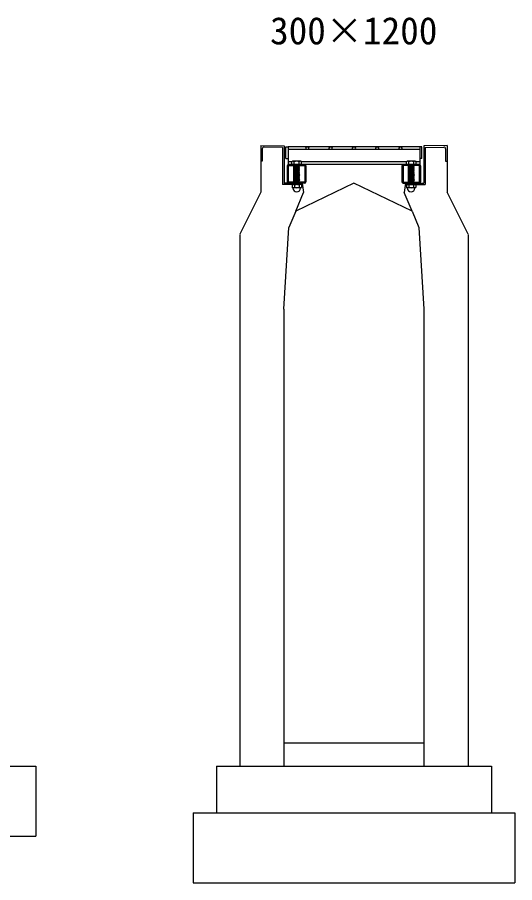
# Model space of a CAD drawing. Units: millimetres, scale not verified. Extents: x -16800 to 16800, y -5940 to 5940.
# Drawn here: x -6074 to -5006, y -3321 to -1464 of the extents above; entities that cross this region are included whole.
import ezdxf
from ezdxf.enums import TextEntityAlignment as Align

# ---------------------------------------------------------------- set-up
doc = ezdxf.new("R2010")
doc.units = ezdxf.units.MM
doc.header["$LTSCALE"] = 20
doc.linetypes.add('DOTTED', pattern=[1.75, 0.25, -1.5])
for name, color, linetype, lineweight in [('0-2_HATCH', 6, 'Continuous', 25), ('0-5_OUTLINE', 3, 'Continuous', 25), ('0-6_TXT', 7, 'Continuous', 25), ('0-A__0-5_D-BMK', 6, 'Continuous', 25)]:
    doc.layers.add(name, color=color, linetype=linetype, lineweight=lineweight)
doc.styles.add('ＭＳ ゴシック', font='')
doc.styles.get('ＭＳ ゴシック').set_extended_font_data('MS Gothic')

msp = doc.modelspace()

# ---------------------------------------------------------------- linework, layer by layer
at = {"layer": '0-2_HATCH'}
for p, q in [((-5504.64, -1743.31), (-5544.4, -1742.91)), ((-5504.64, -1743.31), (-5504.64, -1823.34)), ((-5501.44, -1740.14), (-5501.44, -1820.14)), ((-5201.44, -1740.14), (-5201.44, -1820.14)), ((-5198.24, -1743.31), (-5158.47, -1742.91)), ((-5198.24, -1743.31), (-5198.24, -1823.34)), ((-5548.24, -1746.71), (-5548.24, -1772.68)), ((-5154.64, -1746.71), (-5154.64, -1772.68)), ((-5548.24, -1772.68), (-5551.44, -1772.65)), ((-5154.64, -1772.68), (-5151.44, -1772.65)), ((-5462.44, -1820.14), (-5501.44, -1820.14)), ((-5462.44, -1820.14), (-5459.44, -1840.14)), ((-5462.44, -1820.14), (-5459.44, -1840.14)), ((-5240.44, -1820.14), (-5243.44, -1840.14)), ((-5240.44, -1820.14), (-5243.44, -1840.14)), ((-5240.44, -1820.14), (-5201.44, -1820.14)), ((-5476.24, -1880.14), (-5459.44, -1840.14)), ((-5226.64, -1880.14), (-5243.44, -1840.14))]:
    msp.add_line(p, q, dxfattribs=at)
for points in [[(-5462.44, -1820.14), (-5462.44, -1823.34), (-5504.64, -1823.34)], [(-5240.44, -1820.14), (-5240.44, -1823.34), (-5198.24, -1823.34)]]:
    msp.add_lwpolyline(points, dxfattribs=at)
for centre, start, end in [((-5544.44, -1746.71), 89.42706, 180), ((-5158.44, -1746.71), 0, 90.57294)]:
    msp.add_arc(centre, 3.8, start, end, dxfattribs=at)
at = {"layer": '0-5_OUTLINE'}
for p, q in [((-5551.44, -1739.64), (-5501.44, -1740.14)), ((-5551.44, -1739.64), (-5551.44, -1839.64)), ((-5151.44, -1739.64), (-5201.44, -1740.14)), ((-5151.44, -1739.64), (-5151.44, -1839.64)), ((-5551.44, -1839.64), (-5596.44, -1929.64)), ((-5106.44, -1929.64), (-5151.44, -1839.64)), ((-5476.29, -1880.28), (-5490.94, -1915.14)), ((-5226.64, -1880.14), (-5211.94, -1915.14)), ((-5596.65, -1930.14), (-5596.65, -3070.64)), ((-5501.65, -2090.14), (-5490.94, -1915.14)), ((-5212.36, -1915.14), (-5201.65, -2090.14)), ((-5106.65, -1930.14), (-5106.65, -3070.64)), ((-5501.65, -2090.14), (-5501.65, -3070.64)), ((-5201.65, -2090.14), (-5201.65, -3070.64)), ((-5501.44, -3020.64), (-5201.44, -3020.64)), ((-6724.15, -3070.64), (-6034.15, -3070.64)), ((-6034.15, -3070.64), (-6034.15, -3220.64)), ((-5646.44, -3070.64), (-5056.44, -3070.64)), ((-5646.44, -3070.64), (-5646.44, -3170.64)), ((-5596.65, -3070.64), (-5501.65, -3070.64)), ((-5201.65, -3070.64), (-5106.65, -3070.64)), ((-5056.44, -3070.64), (-5056.44, -3170.64)), ((-5696.44, -3170.64), (-5696.44, -3320.64)), ((-5696.44, -3170.64), (-5006.44, -3170.64)), ((-5006.44, -3170.64), (-5006.44, -3320.64)), ((-6724.15, -3220.64), (-6034.15, -3220.64)), ((-5696.44, -3320.64), (-5006.44, -3320.64))]:
    msp.add_line(p, q, dxfattribs=at)
msp.add_lwpolyline([(-5226.64, -1880.14), (-5351.44, -1820.14), (-5476.29, -1880.28)], dxfattribs=at)
at = {"layer": '0-A__0-5_D-BMK'}
for p, q in [((-5492.94, -1742.14), (-5492.94, -1780.14)), ((-5209.94, -1742.14), (-5492.94, -1742.14)), ((-5205.44, -1767.14), (-5205.44, -1742.14)), ((-5209.94, -1748.14), (-5492.94, -1748.14)), ((-5497.44, -1767.14), (-5492.94, -1767.14)), ((-5484.94, -1774.14), (-5492.94, -1774.14)), ((-5209.94, -1780.14), (-5492.94, -1780.14)), ((-5491.44, -1780.14), (-5457.44, -1780.14)), ((-5482.95, -1772.64), (-5484.95, -1774.14)), ((-5484.95, -1780.14), (-5484.95, -1774.14)), ((-5463.95, -1780.14), (-5484.95, -1780.14)), ((-5484.62, -1773.87), (-5482.95, -1772.64)), ((-5465.95, -1772.64), (-5482.95, -1772.64)), ((-5480.95, -1780.14), (-5467.95, -1780.14)), ((-5479.95, -1780.14), (-5479.95, -1774.14)), ((-5468.95, -1780.14), (-5468.95, -1774.14)), ((-5464.27, -1773.87), (-5465.95, -1772.64)), ((-5463.95, -1780.14), (-5463.95, -1774.14)), ((-5238.94, -1774.14), (-5463.94, -1774.14)), ((-5211.44, -1780.14), (-5245.44, -1780.14)), ((-5236.93, -1772.64), (-5238.93, -1774.14)), ((-5238.93, -1780.14), (-5238.93, -1774.14)), ((-5217.93, -1780.14), (-5238.93, -1780.14)), ((-5238.6, -1773.87), (-5236.93, -1772.64)), ((-5219.93, -1772.64), (-5236.93, -1772.64)), ((-5234.93, -1780.14), (-5221.93, -1780.14)), ((-5233.93, -1780.14), (-5233.93, -1774.14)), ((-5222.93, -1780.14), (-5222.93, -1774.14)), ((-5218.25, -1773.87), (-5219.93, -1772.64)), ((-5209.94, -1774.14), (-5217.94, -1774.14)), ((-5217.93, -1780.14), (-5217.93, -1774.14)), ((-5205.44, -1767.14), (-5209.94, -1767.14)), ((-5494.44, -1783.14), (-5494.44, -1817.14)), ((-5467.95, -1782.14), (-5480.95, -1783.14)), ((-5480.95, -1783.14), (-5479.95, -1782.14)), ((-5479.95, -1784.14), (-5480.95, -1783.14)), ((-5480.95, -1785.14), (-5479.95, -1784.14)), ((-5467.95, -1784.14), (-5480.95, -1785.14)), ((-5479.95, -1786.14), (-5480.95, -1785.14)), ((-5480.95, -1787.14), (-5479.95, -1786.14)), ((-5467.95, -1786.14), (-5480.95, -1787.14)), ((-5479.95, -1788.14), (-5480.95, -1787.14)), ((-5480.95, -1789.14), (-5479.95, -1788.14)), ((-5467.95, -1788.14), (-5480.95, -1789.14)), ((-5479.95, -1790.14), (-5480.95, -1789.14)), ((-5480.95, -1791.14), (-5479.95, -1790.14)), ((-5467.95, -1790.14), (-5480.95, -1791.14)), ((-5479.95, -1792.14), (-5480.95, -1791.14)), ((-5467.95, -1792.14), (-5480.95, -1793.14)), ((-5480.95, -1793.14), (-5479.95, -1792.14)), ((-5467.95, -1794.14), (-5480.95, -1795.14)), ((-5479.95, -1796.14), (-5480.95, -1795.14)), ((-5467.95, -1796.14), (-5480.95, -1797.14)), ((-5480.95, -1797.14), (-5479.95, -1796.14)), ((-5479.95, -1798.14), (-5480.95, -1797.14)), ((-5467.95, -1798.14), (-5480.95, -1799.14)), ((-5480.95, -1799.14), (-5479.95, -1798.14)), ((-5479.95, -1800.14), (-5480.95, -1799.14)), ((-5467.95, -1800.14), (-5480.95, -1801.14)), ((-5480.95, -1801.14), (-5479.95, -1800.14)), ((-5468.95, -1785.14), (-5467.95, -1784.14)), ((-5467.95, -1786.14), (-5468.95, -1785.14)), ((-5468.95, -1787.14), (-5467.95, -1786.14)), ((-5467.95, -1788.14), (-5468.95, -1787.14)), ((-5468.95, -1789.14), (-5467.95, -1788.14)), ((-5467.95, -1790.14), (-5468.95, -1789.14)), ((-5468.95, -1793.14), (-5467.95, -1792.14)), ((-5467.95, -1794.14), (-5468.95, -1793.14)), ((-5468.95, -1795.14), (-5467.95, -1794.14)), ((-5467.95, -1796.14), (-5468.95, -1795.14)), ((-5468.95, -1797.14), (-5467.95, -1796.14)), ((-5468.95, -1797.14), (-5467.95, -1798.14)), ((-5468.95, -1799.14), (-5467.95, -1798.14)), ((-5468.95, -1799.14), (-5467.95, -1800.14)), ((-5468.95, -1801.14), (-5467.95, -1800.14)), ((-5454.44, -1783.14), (-5454.44, -1817.14)), ((-5248.44, -1783.14), (-5248.44, -1817.14)), ((-5221.93, -1782.14), (-5234.93, -1783.14)), ((-5234.93, -1783.14), (-5233.93, -1782.14)), ((-5233.93, -1784.14), (-5234.93, -1783.14)), ((-5234.93, -1785.14), (-5233.93, -1784.14)), ((-5221.93, -1784.14), (-5234.93, -1785.14)), ((-5233.93, -1786.14), (-5234.93, -1785.14)), ((-5234.93, -1787.14), (-5233.93, -1786.14)), ((-5221.93, -1786.14), (-5234.93, -1787.14)), ((-5233.93, -1788.14), (-5234.93, -1787.14)), ((-5234.93, -1789.14), (-5233.93, -1788.14)), ((-5221.93, -1788.14), (-5234.93, -1789.14)), ((-5233.93, -1790.14), (-5234.93, -1789.14)), ((-5234.93, -1791.14), (-5233.93, -1790.14)), ((-5221.93, -1790.14), (-5234.93, -1791.14)), ((-5233.93, -1792.14), (-5234.93, -1791.14)), ((-5221.93, -1792.14), (-5234.93, -1793.14)), ((-5234.93, -1793.14), (-5233.93, -1792.14)), ((-5221.93, -1794.14), (-5234.93, -1795.14)), ((-5233.93, -1796.14), (-5234.93, -1795.14)), ((-5221.93, -1796.14), (-5234.93, -1797.14)), ((-5234.93, -1797.14), (-5233.93, -1796.14)), ((-5233.93, -1798.14), (-5234.93, -1797.14)), ((-5221.93, -1798.14), (-5234.93, -1799.14)), ((-5234.93, -1799.14), (-5233.93, -1798.14)), ((-5233.93, -1800.14), (-5234.93, -1799.14)), ((-5221.93, -1800.14), (-5234.93, -1801.14)), ((-5234.93, -1801.14), (-5233.93, -1800.14)), ((-5222.93, -1785.14), (-5221.93, -1784.14)), ((-5221.93, -1786.14), (-5222.93, -1785.14)), ((-5222.93, -1787.14), (-5221.93, -1786.14)), ((-5221.93, -1788.14), (-5222.93, -1787.14)), ((-5222.93, -1789.14), (-5221.93, -1788.14)), ((-5221.93, -1790.14), (-5222.93, -1789.14)), ((-5222.93, -1793.14), (-5221.93, -1792.14)), ((-5221.93, -1794.14), (-5222.93, -1793.14)), ((-5222.93, -1795.14), (-5221.93, -1794.14)), ((-5221.93, -1796.14), (-5222.93, -1795.14)), ((-5222.93, -1797.14), (-5221.93, -1796.14)), ((-5222.93, -1797.14), (-5221.93, -1798.14)), ((-5222.93, -1799.14), (-5221.93, -1798.14)), ((-5222.93, -1799.14), (-5221.93, -1800.14)), ((-5222.93, -1801.14), (-5221.93, -1800.14)), ((-5208.44, -1783.14), (-5208.44, -1817.14)), ((-5479.95, -1802.14), (-5480.95, -1801.14)), ((-5467.95, -1802.14), (-5480.95, -1803.14)), ((-5480.95, -1803.14), (-5479.95, -1802.14)), ((-5479.95, -1804.14), (-5480.95, -1803.14)), ((-5467.95, -1804.14), (-5480.95, -1805.14)), ((-5480.95, -1805.14), (-5479.95, -1804.14)), ((-5479.95, -1806.14), (-5480.95, -1805.14)), ((-5467.95, -1806.14), (-5480.95, -1807.14)), ((-5480.95, -1807.14), (-5479.95, -1806.14)), ((-5479.95, -1808.14), (-5480.95, -1807.14)), ((-5467.95, -1808.14), (-5480.95, -1809.14)), ((-5480.95, -1809.14), (-5479.95, -1808.14)), ((-5479.95, -1810.14), (-5480.95, -1809.14)), ((-5467.95, -1810.14), (-5480.95, -1811.14)), ((-5480.95, -1811.14), (-5479.95, -1810.14)), ((-5479.95, -1812.14), (-5480.95, -1811.14)), ((-5467.95, -1812.14), (-5480.95, -1813.14)), ((-5480.95, -1813.14), (-5479.95, -1812.14)), ((-5479.95, -1814.14), (-5480.95, -1813.14)), ((-5467.95, -1814.14), (-5480.95, -1815.14)), ((-5480.95, -1815.14), (-5479.95, -1814.14)), ((-5479.95, -1816.14), (-5480.95, -1815.14)), ((-5467.95, -1816.14), (-5480.95, -1817.14)), ((-5480.95, -1817.14), (-5479.95, -1816.14)), ((-5479.95, -1818.14), (-5480.95, -1817.14)), ((-5468.95, -1801.14), (-5467.95, -1802.14)), ((-5468.95, -1803.14), (-5467.95, -1802.14)), ((-5468.95, -1803.14), (-5467.95, -1804.14)), ((-5468.95, -1805.14), (-5467.95, -1804.14)), ((-5468.95, -1805.14), (-5467.95, -1806.14)), ((-5468.95, -1807.14), (-5467.95, -1806.14)), ((-5468.95, -1807.14), (-5467.95, -1808.14)), ((-5468.95, -1809.14), (-5467.95, -1808.14)), ((-5468.95, -1809.14), (-5467.95, -1810.14)), ((-5468.95, -1811.14), (-5467.95, -1810.14)), ((-5468.95, -1811.14), (-5467.95, -1812.14)), ((-5468.95, -1813.14), (-5467.95, -1812.14)), ((-5468.95, -1813.14), (-5467.95, -1814.14)), ((-5468.95, -1815.14), (-5467.95, -1814.14)), ((-5468.95, -1815.14), (-5467.95, -1816.14)), ((-5468.95, -1817.14), (-5467.95, -1816.14)), ((-5468.95, -1817.14), (-5467.95, -1818.14)), ((-5233.93, -1802.14), (-5234.93, -1801.14)), ((-5221.93, -1802.14), (-5234.93, -1803.14)), ((-5234.93, -1803.14), (-5233.93, -1802.14)), ((-5233.93, -1804.14), (-5234.93, -1803.14)), ((-5221.93, -1804.14), (-5234.93, -1805.14)), ((-5234.93, -1805.14), (-5233.93, -1804.14)), ((-5233.93, -1806.14), (-5234.93, -1805.14)), ((-5221.93, -1806.14), (-5234.93, -1807.14)), ((-5234.93, -1807.14), (-5233.93, -1806.14)), ((-5233.93, -1808.14), (-5234.93, -1807.14)), ((-5221.93, -1808.14), (-5234.93, -1809.14)), ((-5234.93, -1809.14), (-5233.93, -1808.14)), ((-5233.93, -1810.14), (-5234.93, -1809.14)), ((-5221.93, -1810.14), (-5234.93, -1811.14)), ((-5234.93, -1811.14), (-5233.93, -1810.14)), ((-5233.93, -1812.14), (-5234.93, -1811.14)), ((-5221.93, -1812.14), (-5234.93, -1813.14)), ((-5234.93, -1813.14), (-5233.93, -1812.14)), ((-5233.93, -1814.14), (-5234.93, -1813.14)), ((-5221.93, -1814.14), (-5234.93, -1815.14)), ((-5234.93, -1815.14), (-5233.93, -1814.14)), ((-5233.93, -1816.14), (-5234.93, -1815.14)), ((-5221.93, -1816.14), (-5234.93, -1817.14)), ((-5234.93, -1817.14), (-5233.93, -1816.14)), ((-5233.93, -1818.14), (-5234.93, -1817.14)), ((-5222.93, -1801.14), (-5221.93, -1802.14)), ((-5222.93, -1803.14), (-5221.93, -1802.14)), ((-5222.93, -1803.14), (-5221.93, -1804.14)), ((-5222.93, -1805.14), (-5221.93, -1804.14)), ((-5222.93, -1805.14), (-5221.93, -1806.14)), ((-5222.93, -1807.14), (-5221.93, -1806.14)), ((-5222.93, -1807.14), (-5221.93, -1808.14)), ((-5222.93, -1809.14), (-5221.93, -1808.14)), ((-5222.93, -1809.14), (-5221.93, -1810.14)), ((-5222.93, -1811.14), (-5221.93, -1810.14)), ((-5222.93, -1811.14), (-5221.93, -1812.14)), ((-5222.93, -1813.14), (-5221.93, -1812.14)), ((-5222.93, -1813.14), (-5221.93, -1814.14)), ((-5222.93, -1815.14), (-5221.93, -1814.14)), ((-5222.93, -1815.14), (-5221.93, -1816.14)), ((-5222.93, -1817.14), (-5221.93, -1816.14)), ((-5222.93, -1817.14), (-5221.93, -1818.14)), ((-5457.44, -1820.14), (-5491.44, -1820.14)), ((-5483.49, -1823.34), (-5484.35, -1823.99)), ((-5484.35, -1823.99), (-5484.35, -1829.18)), ((-5482.66, -1830.15), (-5484.35, -1829.18)), ((-5464.81, -1823.34), (-5483.49, -1823.34)), ((-5482.66, -1830.47), (-5482.66, -1830.15)), ((-5465.63, -1830.15), (-5482.66, -1830.15)), ((-5465.63, -1830.47), (-5482.66, -1830.47)), ((-5479.25, -1823.99), (-5479.25, -1829.18)), ((-5469.05, -1823.99), (-5469.05, -1829.18)), ((-5465.63, -1830.15), (-5463.94, -1829.18)), ((-5465.63, -1830.47), (-5465.63, -1830.15)), ((-5464.81, -1823.34), (-5463.94, -1823.99)), ((-5463.94, -1823.99), (-5463.94, -1829.18)), ((-5245.44, -1820.14), (-5211.44, -1820.14)), ((-5238.07, -1823.34), (-5238.93, -1823.99)), ((-5238.93, -1823.99), (-5238.93, -1829.18)), ((-5237.24, -1830.15), (-5238.93, -1829.18)), ((-5219.38, -1823.34), (-5238.07, -1823.34)), ((-5237.24, -1830.47), (-5237.24, -1830.15)), ((-5220.21, -1830.15), (-5237.24, -1830.15)), ((-5220.21, -1830.47), (-5237.24, -1830.47)), ((-5233.83, -1823.99), (-5233.83, -1829.18)), ((-5223.62, -1823.99), (-5223.62, -1829.18)), ((-5220.21, -1830.15), (-5218.52, -1829.18)), ((-5220.21, -1830.47), (-5220.21, -1830.15)), ((-5219.38, -1823.34), (-5218.52, -1823.99)), ((-5218.52, -1823.99), (-5218.52, -1829.18))]:
    msp.add_line(p, q, dxfattribs=at)
at = {"layer": '0-A__0-5_D-BMK', "linetype": 'DOTTED'}
for p, q in [((-5480.95, -1781.14), (-5479.95, -1780.14)), ((-5467.95, -1780.14), (-5480.95, -1781.14)), ((-5479.95, -1782.14), (-5480.95, -1781.14)), ((-5468.95, -1781.14), (-5467.95, -1780.14)), ((-5467.95, -1782.14), (-5468.95, -1781.14)), ((-5234.93, -1781.14), (-5233.93, -1780.14)), ((-5221.93, -1780.14), (-5234.93, -1781.14)), ((-5233.93, -1782.14), (-5234.93, -1781.14)), ((-5222.93, -1781.14), (-5221.93, -1780.14)), ((-5221.93, -1782.14), (-5222.93, -1781.14)), ((-5467.95, -1818.14), (-5480.95, -1819.14)), ((-5480.95, -1819.14), (-5479.95, -1818.14)), ((-5468.95, -1819.14), (-5467.95, -1818.14)), ((-5221.93, -1818.14), (-5234.93, -1819.14)), ((-5234.93, -1819.14), (-5233.93, -1818.14)), ((-5222.93, -1819.14), (-5221.93, -1818.14)), ((-5479.95, -1820.14), (-5480.95, -1819.14)), ((-5467.95, -1820.14), (-5480.95, -1821.14)), ((-5480.95, -1821.14), (-5479.95, -1820.14)), ((-5479.95, -1822.14), (-5480.95, -1821.14)), ((-5467.94, -1822.14), (-5480.94, -1823.14)), ((-5480.94, -1823.14), (-5479.94, -1822.14)), ((-5480.74, -1823.34), (-5480.94, -1823.14)), ((-5480.74, -1823.34), (-5468.74, -1823.34)), ((-5468.95, -1819.14), (-5467.94, -1820.14)), ((-5468.95, -1821.14), (-5467.95, -1820.14)), ((-5468.95, -1821.14), (-5467.94, -1822.14)), ((-5468.94, -1823.14), (-5467.94, -1822.14)), ((-5468.94, -1823.14), (-5468.74, -1823.34)), ((-5233.93, -1820.14), (-5234.93, -1819.14)), ((-5221.93, -1820.14), (-5234.93, -1821.14)), ((-5234.93, -1821.14), (-5233.93, -1820.14)), ((-5233.93, -1822.14), (-5234.93, -1821.14)), ((-5221.93, -1822.14), (-5234.93, -1823.14)), ((-5234.93, -1823.14), (-5233.93, -1822.14)), ((-5234.73, -1823.34), (-5234.93, -1823.14)), ((-5234.73, -1823.34), (-5222.73, -1823.34)), ((-5222.93, -1819.14), (-5221.93, -1820.14)), ((-5222.93, -1821.14), (-5221.93, -1820.14)), ((-5222.93, -1821.14), (-5221.93, -1822.14)), ((-5222.93, -1823.14), (-5221.93, -1822.14)), ((-5222.93, -1823.14), (-5222.73, -1823.34))]:
    msp.add_line(p, q, dxfattribs=at)
at = {"layer": '0-A__0-5_D-BMK'}
for points in [[(-5497.44, -1767.14), (-5497.44, -1742.14), (-5492.94, -1742.14)], [(-5205.44, -1742.14), (-5209.94, -1742.14), (-5209.94, -1780.14)], [(-5480.95, -1795.14), (-5479.95, -1794.14), (-5480.95, -1793.14)], [(-5467.95, -1784.14), (-5468.95, -1783.14), (-5467.95, -1782.14)], [(-5467.95, -1792.14), (-5468.95, -1791.14), (-5467.95, -1790.14)], [(-5234.93, -1795.14), (-5233.93, -1794.14), (-5234.93, -1793.14)], [(-5221.93, -1784.14), (-5222.93, -1783.14), (-5221.93, -1782.14)], [(-5221.93, -1792.14), (-5222.93, -1791.14), (-5221.93, -1790.14)]]:
    msp.add_lwpolyline(points, dxfattribs=at)
for points in [[(-5456.74, -1782.44), (-5456.74, -1817.84), (-5492.14, -1817.84), (-5492.14, -1782.44)], [(-5246.14, -1782.44), (-5246.14, -1817.84), (-5210.74, -1817.84), (-5210.74, -1782.44)]]:
    msp.add_lwpolyline(points, close=True, dxfattribs=at)
for centre in [(-5451.44, -1745.14), (-5401.44, -1745.14), (-5351.44, -1745.14), (-5301.44, -1745.14), (-5251.44, -1745.14)]:
    msp.add_circle(centre, 3, dxfattribs=at)
for centre, radius, start, end in [((-5491.44, -1783.14), 3, 90, 180), ((-5482.45, -1776.77), 3.62, 46.39563, 133.60437), ((-5474.45, -1788.77), 15.62, 69.39075, 110.60925), ((-5466.45, -1776.77), 3.62, 46.39563, 133.60437), ((-5457.44, -1783.14), 3, 0, 90), ((-5245.44, -1783.14), 3, 90, 180), ((-5236.43, -1776.77), 3.62, 46.39563, 133.60437), ((-5228.43, -1788.77), 15.62, 69.39075, 110.60925), ((-5220.43, -1776.77), 3.62, 46.39563, 133.60437), ((-5211.44, -1783.14), 3, 0, 90), ((-5491.44, -1817.14), 3, 180, 270), ((-5457.44, -1817.14), 3, 270, 0), ((-5245.44, -1817.14), 3, 180, 270), ((-5211.44, -1817.14), 3, 270, 0), ((-5481.8, -1828.69), 5.35, 61.49832, 118.50684), ((-5481.8, -1824.48), 5.35, 241.49843, 298.50089), ((-5474.15, -1830.47), 8.19, 180, 359.99995), ((-5474.15, -1843.76), 20.42, 75.52621, 104.47362), ((-5474.15, -1809.41), 20.42, 255.52638, 284.47374), ((-5466.49, -1828.69), 5.35, 61.49231, 118.50169), ((-5466.49, -1824.48), 5.35, 241.49989, 298.5), ((-5236.38, -1828.69), 5.35, 61.49832, 118.50684), ((-5236.38, -1824.48), 5.35, 241.49843, 298.50089), ((-5228.73, -1830.47), 8.19, 180, 359.99995), ((-5228.73, -1843.76), 20.42, 75.52621, 104.47362), ((-5228.73, -1809.41), 20.42, 255.52638, 284.47374), ((-5221.07, -1828.69), 5.35, 61.49231, 118.50169), ((-5221.07, -1824.48), 5.35, 241.49989, 298.5)]:
    msp.add_arc(centre, radius, start, end, dxfattribs=at)

# ---------------------------------------------------------------- texts
at = {"layer": '0-6_TXT', "style": 'ＭＳ ゴシック'}
msp.add_text('300×1200', height=58.65, dxfattribs=at).set_placement((-5531.44, -1540), align=Align.BOTTOM_LEFT)

doc.saveas('drawing.dxf')
